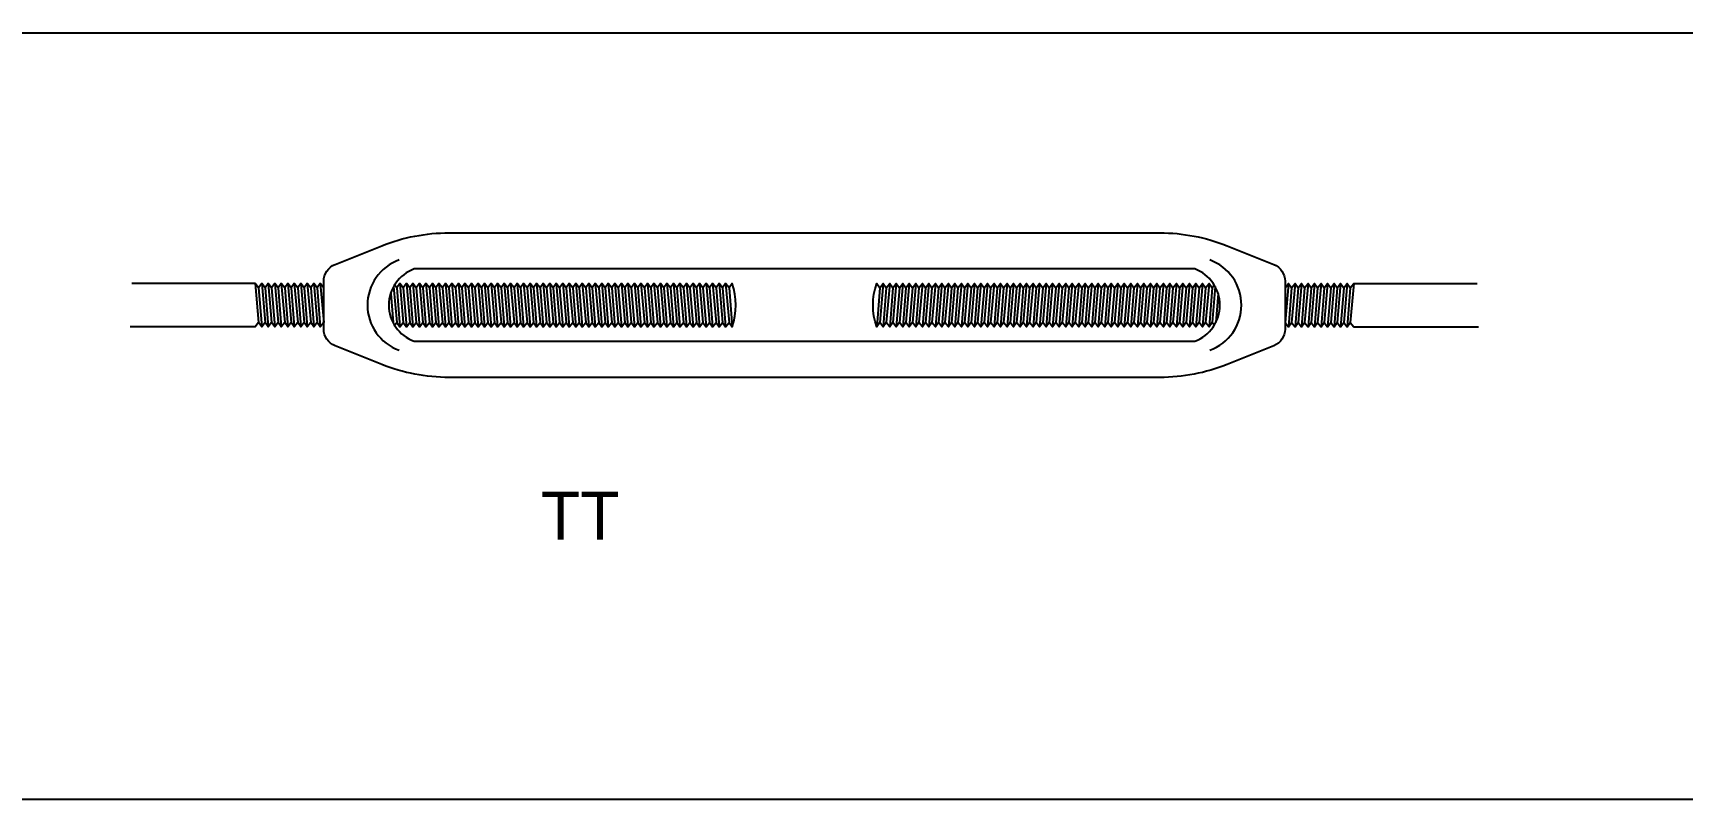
# Model space of a CAD drawing. Header units: inches. Extents: x -2548 to -2391, y 2200 to 2352.
# Drawn here: x -2534.77 to -2521.08, y 2213.8 to 2220.15 of the extents above; entities that cross this region are included whole.
import ezdxf

# ---------------------------------------------------------------- set-up
doc = ezdxf.new("R2010")
doc.units = ezdxf.units.IN
doc.header["$MEASUREMENT"] = 0
for name, color, linetype in [('4', 4, 'Continuous'), ('BOLT', 7, 'Continuous'), ('VPORTS', 7, 'Continuous')]:
    doc.layers.add(name, color=color, linetype=linetype)

# ---------------------------------------------------------------- blocks, each defined once
blk = doc.blocks.new('TT')
at = {"layer": 'BOLT'}
for p, q in [((107.93, 10), (-107.93, 10)), ((-107.93, -10), (107.93, -10))]:
    blk.add_line(p, q, dxfattribs=at)
at = {"layer": 'BOLT', "color": 7}
for p, q in [((-151.9, 6), (-150.95, -4.8)), ((-150.95, 4.8), (-150.1, -6)), ((-150.1, 6), (-149.15, -4.8)), ((-149.15, 4.8), (-148.3, -6)), ((-148.3, 6), (-147.34, -4.8)), ((-147.34, 4.8), (-146.5, -6)), ((-146.5, 6), (-145.54, -4.8)), ((-145.54, 4.8), (-144.69, -6)), ((-144.69, 6), (-143.74, -4.8)), ((-143.74, 4.8), (-142.89, -6)), ((-142.89, 6), (-141.94, -4.8)), ((-141.94, 4.8), (-141.09, -6)), ((-141.09, 6), (-140.14, -4.8)), ((-140.14, 4.8), (-139.29, -6)), ((-139.29, 6), (-138.34, -4.8)), ((-138.34, 4.8), (-137.49, -6)), ((-137.49, 6), (-136.53, -4.8)), ((-136.53, 4.8), (-135.69, -6)), ((-135.69, 6), (-134.73, -4.8)), ((-134.73, 4.8), (-133.88, -6)), ((-133.88, 6), (-132.93, -4.8)), ((-113.61, 5.13), (-112.74, -4.8)), ((-112.74, 4.8), (-111.89, -6)), ((-111.89, 6), (-110.93, -4.8)), ((-110.93, 4.8), (-110.09, -6)), ((-110.09, 6), (-109.13, -4.8)), ((-109.13, 4.8), (-108.28, -6)), ((-108.28, 6), (-107.33, -4.8)), ((-107.33, 4.8), (-106.48, -6)), ((-106.48, 6), (-105.53, -4.8)), ((-105.53, 4.8), (-104.68, -6)), ((-104.68, 6), (-103.73, -4.8)), ((-103.73, 4.8), (-102.88, -6)), ((-102.88, 6), (-101.93, -4.8)), ((-101.93, 4.8), (-101.08, -6)), ((-101.08, 6), (-100.12, -4.8)), ((-100.12, 4.8), (-99.28, -6)), ((-99.28, 6), (-98.32, -4.8)), ((-98.32, 4.8), (-97.47, -6)), ((-97.47, 6), (-96.52, -4.8)), ((-96.52, 4.8), (-95.67, -6)), ((-95.67, 6), (-94.72, -4.8)), ((-94.72, 4.8), (-93.87, -6)), ((-93.87, 6), (-92.92, -4.8)), ((-92.92, 4.8), (-92.07, -6)), ((-92.07, 6), (-91.12, -4.8)), ((-91.12, 4.8), (-90.27, -6)), ((-90.27, 6), (-89.31, -4.8)), ((-89.31, 4.8), (-88.47, -6)), ((-88.47, 6), (-87.51, -4.8)), ((-87.51, 4.8), (-86.66, -6)), ((-86.66, 6), (-85.71, -4.8)), ((-85.71, 4.8), (-84.86, -6)), ((-84.86, 6), (-83.91, -4.8)), ((-83.91, 4.8), (-83.06, -6)), ((-83.06, 6), (-82.11, -4.8)), ((-82.11, 4.8), (-81.26, -6)), ((-81.26, 6), (-80.31, -4.8)), ((-80.31, 4.8), (-79.46, -6)), ((-79.46, 6), (-78.5, -4.8)), ((-78.5, 4.8), (-77.65, -6)), ((-77.65, 6), (-76.7, -4.8)), ((-76.7, 4.8), (-75.85, -6)), ((-75.85, 6), (-74.9, -4.8)), ((-74.9, 4.8), (-74.05, -6)), ((-74.05, 6), (-73.1, -4.8)), ((-73.1, 4.8), (-72.25, -6)), ((-72.25, 6), (-71.3, -4.8)), ((-71.3, 4.8), (-70.45, -6)), ((-70.45, 6), (-69.49, -4.8)), ((-69.49, 4.8), (-68.65, -6)), ((-68.65, 6), (-67.69, -4.8)), ((-67.69, 4.8), (-66.84, -6)), ((-66.84, 6), (-65.89, -4.8)), ((-65.89, 4.8), (-65.04, -6)), ((-65.04, 6), (-64.09, -4.8)), ((-64.09, 4.8), (-63.24, -6)), ((-63.24, 6), (-62.29, -4.8)), ((-62.29, 4.8), (-61.44, -6)), ((-61.44, 6), (-60.49, -4.8)), ((-60.49, 4.8), (-59.64, -6)), ((-59.64, 6), (-58.68, -4.8)), ((-58.68, 4.8), (-57.84, -6)), ((-57.84, 6), (-56.88, -4.8)), ((-56.88, 4.8), (-56.03, -6)), ((-56.03, 6), (-55.08, -4.8)), ((-55.08, 4.8), (-54.23, -6)), ((-54.23, 6), (-53.28, -4.8)), ((-53.28, 4.8), (-52.43, -6)), ((-52.43, 6), (-51.48, -4.8)), ((-51.48, 4.8), (-50.63, -6)), ((-50.63, 6), (-49.68, -4.8)), ((-49.68, 4.8), (-48.83, -6)), ((-48.83, 6), (-47.87, -4.8)), ((-47.87, 4.8), (-47.03, -6)), ((-47.03, 6), (-46.07, -4.8)), ((-46.07, 4.8), (-45.22, -6)), ((-45.22, 6), (-44.27, -4.8)), ((-44.27, 4.8), (-43.42, -6)), ((-43.42, 6), (-42.47, -4.8)), ((-42.47, 4.8), (-41.62, -6)), ((-41.62, 6), (-40.67, -4.8)), ((-40.67, 4.8), (-39.82, -6)), ((-39.82, 6), (-38.87, -4.8)), ((-38.87, 4.8), (-38.02, -6)), ((-38.02, 6), (-37.06, -4.8)), ((-37.06, 4.8), (-36.22, -6)), ((-36.22, 6), (-35.26, -4.8)), ((-35.26, 4.8), (-34.41, -6)), ((-34.41, 6), (-33.46, -4.8)), ((-33.46, 4.8), (-32.61, -6)), ((-32.61, 6), (-31.66, -4.8)), ((-31.66, 4.8), (-30.81, -6)), ((-30.81, 6), (-29.86, -4.8)), ((-29.86, 4.8), (-29.01, -6)), ((-29.01, 6), (-28.06, -4.8)), ((-28.06, 4.8), (-27.21, -6)), ((-27.21, 6), (-26.25, -4.8)), ((-26.25, 4.8), (-25.41, -6)), ((-25.41, 6), (-24.45, -4.8)), ((-24.45, 4.8), (-23.6, -6)), ((-23.6, 6), (-22.65, -4.8)), ((-22.65, 4.8), (-21.8, -6)), ((-21.8, 6), (-20.85, -4.8)), ((-20.85, 4.8), (-20, -6)), ((20.85, 4.8), (20, -6)), ((21.8, 6), (20.85, -4.8)), ((22.65, 4.8), (21.8, -6)), ((23.6, 6), (22.65, -4.8)), ((24.45, 4.8), (23.6, -6)), ((25.41, 6), (24.45, -4.8)), ((26.25, 4.8), (25.41, -6)), ((27.21, 6), (26.25, -4.8)), ((28.06, 4.8), (27.21, -6)), ((29.01, 6), (28.06, -4.8)), ((29.86, 4.8), (29.01, -6)), ((30.81, 6), (29.86, -4.8)), ((31.66, 4.8), (30.81, -6)), ((32.61, 6), (31.66, -4.8)), ((33.46, 4.8), (32.61, -6)), ((34.41, 6), (33.46, -4.8)), ((35.26, 4.8), (34.41, -6)), ((36.22, 6), (35.26, -4.8)), ((37.06, 4.8), (36.22, -6)), ((38.02, 6), (37.06, -4.8)), ((38.87, 4.8), (38.02, -6)), ((39.82, 6), (38.87, -4.8)), ((40.67, 4.8), (39.82, -6)), ((41.62, 6), (40.67, -4.8)), ((42.47, 4.8), (41.62, -6)), ((43.42, 6), (42.47, -4.8)), ((44.27, 4.8), (43.42, -6)), ((45.22, 6), (44.27, -4.8)), ((46.07, 4.8), (45.22, -6)), ((47.03, 6), (46.07, -4.8)), ((47.87, 4.8), (47.03, -6)), ((48.83, 6), (47.87, -4.8)), ((49.68, 4.8), (48.83, -6)), ((50.63, 6), (49.68, -4.8)), ((51.48, 4.8), (50.63, -6)), ((52.43, 6), (51.48, -4.8)), ((53.28, 4.8), (52.43, -6)), ((54.23, 6), (53.28, -4.8)), ((55.08, 4.8), (54.23, -6)), ((56.03, 6), (55.08, -4.8)), ((56.88, 4.8), (56.03, -6)), ((57.84, 6), (56.88, -4.8)), ((58.68, 4.8), (57.84, -6)), ((59.64, 6), (58.68, -4.8)), ((60.49, 4.8), (59.64, -6)), ((61.44, 6), (60.49, -4.8)), ((62.29, 4.8), (61.44, -6)), ((63.24, 6), (62.29, -4.8)), ((64.09, 4.8), (63.24, -6)), ((65.04, 6), (64.09, -4.8)), ((65.89, 4.8), (65.04, -6)), ((66.84, 6), (65.89, -4.8)), ((67.69, 4.8), (66.84, -6)), ((68.65, 6), (67.69, -4.8)), ((69.49, 4.8), (68.65, -6)), ((70.45, 6), (69.49, -4.8)), ((71.3, 4.8), (70.45, -6)), ((72.25, 6), (71.3, -4.8)), ((73.1, 4.8), (72.25, -6)), ((74.05, 6), (73.1, -4.8)), ((74.9, 4.8), (74.05, -6)), ((75.85, 6), (74.9, -4.8)), ((76.7, 4.8), (75.85, -6)), ((77.65, 6), (76.7, -4.8)), ((78.5, 4.8), (77.65, -6)), ((79.46, 6), (78.5, -4.8)), ((80.31, 4.8), (79.46, -6)), ((81.26, 6), (80.31, -4.8)), ((82.11, 4.8), (81.26, -6)), ((83.06, 6), (82.11, -4.8)), ((83.91, 4.8), (83.06, -6)), ((84.86, 6), (83.91, -4.8)), ((85.71, 4.8), (84.86, -6)), ((86.66, 6), (85.71, -4.8)), ((87.51, 4.8), (86.66, -6)), ((88.47, 6), (87.51, -4.8)), ((89.31, 4.8), (88.47, -6)), ((90.27, 6), (89.31, -4.8)), ((91.12, 4.8), (90.27, -6)), ((92.07, 6), (91.12, -4.8)), ((92.92, 4.8), (92.07, -6)), ((93.87, 6), (92.92, -4.8)), ((94.72, 4.8), (93.87, -6)), ((95.67, 6), (94.72, -4.8)), ((96.52, 4.8), (95.67, -6)), ((97.47, 6), (96.52, -4.8)), ((98.32, 4.8), (97.47, -6)), ((99.28, 6), (98.32, -4.8)), ((100.12, 4.8), (99.28, -6)), ((101.08, 6), (100.12, -4.8)), ((101.93, 4.8), (101.08, -6)), ((102.88, 6), (101.93, -4.8)), ((103.73, 4.8), (102.88, -6)), ((104.68, 6), (103.73, -4.8)), ((105.53, 4.8), (104.68, -6)), ((106.48, 6), (105.53, -4.8)), ((107.33, 4.8), (106.48, -6)), ((108.28, 6), (107.33, -4.8)), ((109.13, 4.8), (108.28, -6)), ((110.09, 6), (109.13, -4.8)), ((110.93, 4.8), (110.09, -6)), ((111.89, 6), (110.93, -4.8)), ((112.74, 4.8), (111.89, -6)), ((113.61, 5.13), (112.74, -4.8)), ((133.88, 6), (132.93, -4.8)), ((134.73, 4.8), (133.88, -6)), ((135.69, 6), (134.73, -4.8)), ((136.53, 4.8), (135.69, -6)), ((137.49, 6), (136.53, -4.8)), ((138.34, 4.8), (137.49, -6)), ((139.29, 6), (138.34, -4.8)), ((140.14, 4.8), (139.29, -6)), ((141.09, 6), (140.14, -4.8)), ((141.94, 4.8), (141.09, -6)), ((142.89, 6), (141.94, -4.8)), ((143.74, 4.8), (142.89, -6)), ((144.69, 6), (143.74, -4.8)), ((145.54, 4.8), (144.69, -6)), ((146.5, 6), (145.54, -4.8)), ((147.34, 4.8), (146.5, -6)), ((148.3, 6), (147.34, -4.8)), ((149.15, 4.8), (148.3, -6)), ((150.1, 6), (149.15, -4.8)), ((150.95, 4.8), (150.1, -6)), ((151.9, 6), (150.95, -4.8)), ((-114.42, 3.26), (-113.78, -4.81)), ((114.42, 3.26), (113.78, -4.81))]:
    blk.add_line(p, q, dxfattribs=at)
at = {"layer": 'BOLT', "color": 9}
blk.add_lwpolyline([(-129.79, 11.26), (-116.87, 16.42, -0.095415), (-98.3, 20), (98.3, 20, -0.095415), (116.87, 16.42), (129.79, 11.26, -0.306678), (132.93, 6.61), (132.93, -6.61, -0.306678), (129.79, -11.26), (116.87, -16.42, -0.095415), (98.3, -20), (-98.3, -20, -0.095415), (-116.87, -16.42), (-129.79, -11.26, -0.306678), (-132.93, -6.61), (-132.93, 6.61, -0.306678)], format="xyb", close=True, dxfattribs=at)
at = {"layer": 'BOLT'}
for points in [[(-132.93, 4.8), (-133.88, 6), (-134.73, 4.8), (-135.69, 6), (-136.53, 4.8), (-137.49, 6), (-138.34, 4.8), (-139.29, 6), (-140.14, 4.8), (-141.09, 6), (-141.94, 4.8), (-142.89, 6), (-143.74, 4.8), (-144.69, 6), (-145.54, 4.8), (-146.5, 6), (-147.34, 4.8), (-148.3, 6), (-149.15, 4.8), (-150.1, 6), (-150.95, 4.8), (-151.9, 6), (-186.03, 6)], [(132.93, 4.8), (133.88, 6), (134.73, 4.8), (135.69, 6), (136.53, 4.8), (137.49, 6), (138.34, 4.8), (139.29, 6), (140.14, 4.8), (141.09, 6), (141.94, 4.8), (142.89, 6), (143.74, 4.8), (144.69, 6), (145.54, 4.8), (146.5, 6), (147.34, 4.8), (148.3, 6), (149.15, 4.8), (150.1, 6), (150.95, 4.8), (151.9, 6), (186.03, 6)], [(-132.93, -4.8), (-133.88, -6), (-134.73, -4.8), (-135.69, -6), (-136.53, -4.8), (-137.49, -6), (-138.34, -4.8), (-139.29, -6), (-140.14, -4.8), (-141.09, -6), (-141.94, -4.8), (-142.89, -6), (-143.74, -4.8), (-144.69, -6), (-145.54, -4.8), (-146.5, -6), (-147.34, -4.8), (-148.3, -6), (-149.15, -4.8), (-150.1, -6), (-150.95, -4.8), (-151.9, -6), (-186.44, -6)], [(132.93, -4.8), (133.88, -6), (134.73, -4.8), (135.69, -6), (136.53, -4.8), (137.49, -6), (138.34, -4.8), (139.29, -6), (140.14, -4.8), (141.09, -6), (141.94, -4.8), (142.89, -6), (143.74, -4.8), (144.69, -6), (145.54, -4.8), (146.5, -6), (147.34, -4.8), (148.3, -6), (149.15, -4.8), (150.1, -6), (150.95, -4.8), (151.9, -6), (186.44, -6)]]:
    blk.add_lwpolyline(points, dxfattribs=at)
for points in [[(-113.35, -5.58), (-112.74, -4.8), (-111.89, -6), (-110.93, -4.8), (-110.09, -6), (-109.13, -4.8), (-108.28, -6), (-107.33, -4.8), (-106.48, -6), (-105.53, -4.8), (-104.68, -6), (-103.73, -4.8), (-102.88, -6), (-101.93, -4.8), (-101.08, -6), (-100.12, -4.8), (-99.28, -6), (-98.32, -4.8), (-97.47, -6), (-96.52, -4.8), (-95.67, -6), (-94.72, -4.8), (-93.87, -6), (-92.92, -4.8), (-92.07, -6), (-91.12, -4.8), (-90.27, -6), (-89.31, -4.8), (-88.47, -6), (-87.51, -4.8), (-86.66, -6), (-85.71, -4.8), (-84.86, -6), (-83.91, -4.8), (-83.06, -6), (-82.11, -4.8), (-81.26, -6), (-80.31, -4.8), (-79.46, -6), (-78.5, -4.8), (-77.65, -6), (-76.7, -4.8), (-75.85, -6), (-74.9, -4.8), (-74.05, -6), (-73.1, -4.8), (-72.25, -6), (-71.3, -4.8), (-70.45, -6), (-69.49, -4.8), (-68.65, -6), (-67.69, -4.8), (-66.84, -6), (-65.89, -4.8), (-65.04, -6), (-64.09, -4.8), (-63.24, -6), (-62.29, -4.8), (-61.44, -6), (-60.49, -4.8), (-59.64, -6), (-58.68, -4.8), (-57.84, -6), (-56.88, -4.8), (-56.03, -6), (-55.08, -4.8), (-54.23, -6), (-53.28, -4.8), (-52.43, -6), (-51.48, -4.8), (-50.63, -6), (-49.68, -4.8), (-48.83, -6), (-47.87, -4.8), (-47.03, -6), (-46.07, -4.8), (-45.22, -6), (-44.27, -4.8), (-43.42, -6), (-42.47, -4.8), (-41.62, -6), (-40.67, -4.8), (-39.82, -6), (-38.87, -4.8), (-38.02, -6), (-37.06, -4.8), (-36.22, -6), (-35.26, -4.8), (-34.41, -6), (-33.46, -4.8), (-32.61, -6), (-31.66, -4.8), (-30.81, -6), (-29.86, -4.8), (-29.01, -6), (-28.06, -4.8), (-27.21, -6), (-26.25, -4.8), (-25.41, -6), (-24.45, -4.8), (-23.6, -6), (-22.65, -4.8), (-21.8, -6), (-20.85, -4.8), (-20, -6, 0.17156), (-20, 6), (-20.85, 4.8), (-21.8, 6), (-22.65, 4.8), (-23.6, 6), (-24.45, 4.8), (-25.41, 6), (-26.25, 4.8), (-27.21, 6), (-28.06, 4.8), (-29.01, 6), (-29.86, 4.8), (-30.81, 6), (-31.66, 4.8), (-32.61, 6), (-33.46, 4.8), (-34.41, 6), (-35.26, 4.8), (-36.22, 6), (-37.06, 4.8), (-38.02, 6), (-38.87, 4.8), (-39.82, 6), (-40.67, 4.8), (-41.62, 6), (-42.47, 4.8), (-43.42, 6), (-44.27, 4.8), (-45.22, 6), (-46.07, 4.8), (-47.03, 6), (-47.87, 4.8), (-48.83, 6), (-49.68, 4.8), (-50.63, 6), (-51.48, 4.8), (-52.43, 6), (-53.28, 4.8), (-54.23, 6), (-55.08, 4.8), (-56.03, 6), (-56.88, 4.8), (-57.84, 6), (-58.68, 4.8), (-59.64, 6), (-60.49, 4.8), (-61.44, 6), (-62.29, 4.8), (-63.24, 6), (-64.09, 4.8), (-65.04, 6), (-65.89, 4.8), (-66.84, 6), (-67.69, 4.8), (-68.65, 6), (-69.49, 4.8), (-70.45, 6), (-71.3, 4.8), (-72.25, 6), (-73.1, 4.8), (-74.05, 6), (-74.9, 4.8), (-75.85, 6), (-76.7, 4.8), (-77.65, 6), (-78.5, 4.8), (-79.46, 6), (-80.31, 4.8), (-81.26, 6), (-82.11, 4.8), (-83.06, 6), (-83.91, 4.8), (-84.86, 6), (-85.71, 4.8), (-86.66, 6), (-87.51, 4.8), (-88.47, 6), (-89.31, 4.8), (-90.27, 6), (-91.12, 4.8), (-92.07, 6), (-92.92, 4.8), (-93.87, 6), (-94.72, 4.8), (-95.67, 6), (-96.52, 4.8), (-97.47, 6), (-98.32, 4.8), (-99.28, 6), (-100.12, 4.8), (-101.08, 6), (-101.93, 4.8), (-102.88, 6), (-103.73, 4.8), (-104.68, 6), (-105.53, 4.8), (-106.48, 6), (-107.33, 4.8), (-108.28, 6), (-109.13, 4.8), (-110.09, 6), (-110.93, 4.8), (-111.89, 6), (-112.74, 4.8), (-113.35, 5.58)], [(113.35, -5.58), (112.74, -4.8), (111.89, -6), (110.93, -4.8), (110.09, -6), (109.13, -4.8), (108.28, -6), (107.33, -4.8), (106.48, -6), (105.53, -4.8), (104.68, -6), (103.73, -4.8), (102.88, -6), (101.93, -4.8), (101.08, -6), (100.12, -4.8), (99.28, -6), (98.32, -4.8), (97.47, -6), (96.52, -4.8), (95.67, -6), (94.72, -4.8), (93.87, -6), (92.92, -4.8), (92.07, -6), (91.12, -4.8), (90.27, -6), (89.31, -4.8), (88.47, -6), (87.51, -4.8), (86.66, -6), (85.71, -4.8), (84.86, -6), (83.91, -4.8), (83.06, -6), (82.11, -4.8), (81.26, -6), (80.31, -4.8), (79.46, -6), (78.5, -4.8), (77.65, -6), (76.7, -4.8), (75.85, -6), (74.9, -4.8), (74.05, -6), (73.1, -4.8), (72.25, -6), (71.3, -4.8), (70.45, -6), (69.49, -4.8), (68.65, -6), (67.69, -4.8), (66.84, -6), (65.89, -4.8), (65.04, -6), (64.09, -4.8), (63.24, -6), (62.29, -4.8), (61.44, -6), (60.49, -4.8), (59.64, -6), (58.68, -4.8), (57.84, -6), (56.88, -4.8), (56.03, -6), (55.08, -4.8), (54.23, -6), (53.28, -4.8), (52.43, -6), (51.48, -4.8), (50.63, -6), (49.68, -4.8), (48.83, -6), (47.87, -4.8), (47.03, -6), (46.07, -4.8), (45.22, -6), (44.27, -4.8), (43.42, -6), (42.47, -4.8), (41.62, -6), (40.67, -4.8), (39.82, -6), (38.87, -4.8), (38.02, -6), (37.06, -4.8), (36.22, -6), (35.26, -4.8), (34.41, -6), (33.46, -4.8), (32.61, -6), (31.66, -4.8), (30.81, -6), (29.86, -4.8), (29.01, -6), (28.06, -4.8), (27.21, -6), (26.25, -4.8), (25.41, -6), (24.45, -4.8), (23.6, -6), (22.65, -4.8), (21.8, -6), (20.85, -4.8), (20, -6, -0.17156), (20, 6), (20.85, 4.8), (21.8, 6), (22.65, 4.8), (23.6, 6), (24.45, 4.8), (25.41, 6), (26.25, 4.8), (27.21, 6), (28.06, 4.8), (29.01, 6), (29.86, 4.8), (30.81, 6), (31.66, 4.8), (32.61, 6), (33.46, 4.8), (34.41, 6), (35.26, 4.8), (36.22, 6), (37.06, 4.8), (38.02, 6), (38.87, 4.8), (39.82, 6), (40.67, 4.8), (41.62, 6), (42.47, 4.8), (43.42, 6), (44.27, 4.8), (45.22, 6), (46.07, 4.8), (47.03, 6), (47.87, 4.8), (48.83, 6), (49.68, 4.8), (50.63, 6), (51.48, 4.8), (52.43, 6), (53.28, 4.8), (54.23, 6), (55.08, 4.8), (56.03, 6), (56.88, 4.8), (57.84, 6), (58.68, 4.8), (59.64, 6), (60.49, 4.8), (61.44, 6), (62.29, 4.8), (63.24, 6), (64.09, 4.8), (65.04, 6), (65.89, 4.8), (66.84, 6), (67.69, 4.8), (68.65, 6), (69.49, 4.8), (70.45, 6), (71.3, 4.8), (72.25, 6), (73.1, 4.8), (74.05, 6), (74.9, 4.8), (75.85, 6), (76.7, 4.8), (77.65, 6), (78.5, 4.8), (79.46, 6), (80.31, 4.8), (81.26, 6), (82.11, 4.8), (83.06, 6), (83.91, 4.8), (84.86, 6), (85.71, 4.8), (86.66, 6), (87.51, 4.8), (88.47, 6), (89.31, 4.8), (90.27, 6), (91.12, 4.8), (92.07, 6), (92.92, 4.8), (93.87, 6), (94.72, 4.8), (95.67, 6), (96.52, 4.8), (97.47, 6), (98.32, 4.8), (99.28, 6), (100.12, 4.8), (101.08, 6), (101.93, 4.8), (102.88, 6), (103.73, 4.8), (104.68, 6), (105.53, 4.8), (106.48, 6), (107.33, 4.8), (108.28, 6), (109.13, 4.8), (110.09, 6), (110.93, 4.8), (111.89, 6), (112.74, 4.8), (113.35, 5.58)]]:
    blk.add_lwpolyline(points, format="xyb", dxfattribs=at)
for centre, radius, start, end in [((-107.56, 0), 13.3, 110.0232, 249.9768), ((-104.29, 0), 10.64, 110.0232, 249.9768), ((104.29, 0), 10.64, 290.0232, 69.9768), ((107.56, 0), 13.3, 290.0232, 69.9768)]:
    blk.add_arc(centre, radius, start, end, dxfattribs=at)

msp = doc.modelspace()

# ---------------------------------------------------------------- linework, layer by layer
for p, q in [((-2547.27235, 2220.15455), (-2476.47077, 2220.15455)), ((-2547.27235, 2213.79757), (-2476.47077, 2213.79757))]:
    msp.add_line(p, q)

# ---------------------------------------------------------------- block references
at = {"layer": 'VPORTS', "xscale": 0.03, "yscale": 0.03, "zscale": 0.03}
msp.add_blockref('TT', (-2528.37381, 2217.89614), dxfattribs=at)

# ---------------------------------------------------------------- texts
at = {"layer": '4'}
msp.add_text('TT', height=0.4, dxfattribs=at).set_placement((-2530.56044, 2215.94945))

doc.saveas('drawing.dxf')
